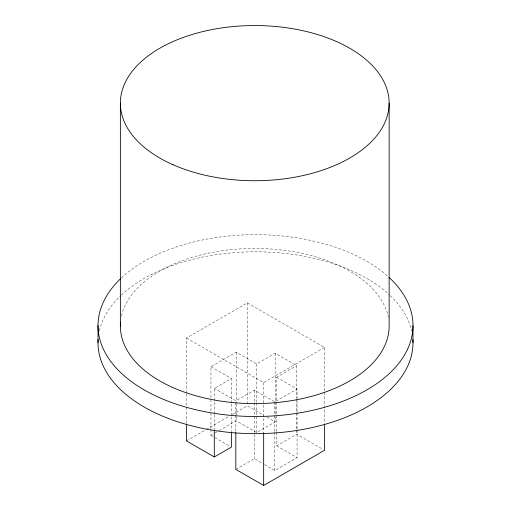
<?xml version="1.0" encoding="UTF-8"?>
<svg xmlns="http://www.w3.org/2000/svg" width="511" height="511" viewBox="0 0 511 511"><rect width="100%" height="100%" fill="white"/><g stroke="black" fill="none" stroke-linecap="round" stroke-linejoin="round"><path stroke-width="0.38" stroke-dasharray="2.56 1.92" d="M186.458 393.055L186.458 338.027L247.33 302.882L324.542 347.429L324.542 391.292M210.954 428.946L210.954 366.745L236.197 352.175L256.611 363.96L275.174 353.242L296.706 365.672L296.706 398.369M214.294 413.91L214.294 388.392L231.374 378.536L231.374 403.256M186.458 338.027L263.67 382.579L324.542 347.429M297.076 412.16L297.076 389.037L274.803 401.895L254.389 390.104L235.827 400.822L214.294 388.392M276.655 431.476L276.655 377.246L296.706 365.672M186.458 440.897L205.607 429.84M206.291 429.444L228.864 416.414M232.288 414.44L247.33 405.753L263.631 415.162M210.954 429.745L210.954 435.327L214.365 433.36M215.048 432.964L218.459 430.997M219.142 430.601L236.197 420.751L256.611 432.542L275.174 421.824L275.174 417.04M235.827 469.405L254.389 458.686L263.912 464.186M276.655 432.274L276.655 445.828L296.706 434.254L323.188 449.52M264.596 464.582L274.803 470.471L297.076 457.613L297.076 429.706M276.655 377.246L297.076 389.037M210.954 366.745L231.374 378.536M267.023 417.123L275.174 421.824M276.655 445.828L297.076 457.613M210.954 435.327L230.014 446.327M324.542 392.09L324.542 423.191M297.076 412.958L297.076 428.908M296.706 399.168L296.706 411.923M296.706 412.722L296.706 429.47M296.706 430.268L296.706 434.254M275.174 353.242L275.174 416.241M274.803 401.895L274.803 414.651M274.803 415.449L274.803 431.399M274.803 432.197L274.803 470.471M263.67 382.579L263.67 432.817M256.611 363.96L256.611 402.24M256.611 403.032L256.611 432.542M254.389 390.104L254.389 402.068M254.389 402.866L254.389 415.622M254.389 416.42L254.389 458.686M247.33 302.882L247.33 405.753M236.197 352.175L236.197 403.211M236.197 404.009L236.197 415.967M236.197 416.765L236.197 420.751M235.827 402.419L235.827 414.376M235.827 415.175L235.827 431.923M231.374 404.054L231.374 416.011M231.374 416.81L231.374 431.163M214.294 414.708L214.294 429.061M186.458 393.847L186.458 423.357M99.358 330.86A157.49 90.926 0 0 1 120.768 295.652M121.331 295.115A157.49 90.926 0 0 1 389.669 295.115M390.232 295.652A157.49 90.926 0 0 1 411.642 330.86M121.516 315.9A134.387 77.589 0 0 1 256.107 248.442A134.387 77.589 0 0 1 388.322 317.446M121.331 277.971A157.49 90.926 0 0 1 388.52 276.911"/><path stroke-width="0.77" d="M186.458 424.156L186.458 440.897L214.294 456.975L231.374 447.112L231.374 431.961M235.827 432.721L235.827 469.405L263.67 485.45L324.542 450.306L324.542 423.989M412.99 325.584L412.99 342.728M389.146 103.139L389.146 326.024A134.387 77.589 0 0 1 251.374 403.588A134.387 77.589 0 0 1 120.539 322.122M263.67 432.817L263.67 485.45M214.294 429.86L214.294 456.975M120.366 103.139L120.366 326.024M98.01 325.584L98.01 342.728M389.101 277.441A157.49 90.926 0 0 1 358.658 394.288A157.49 90.926 0 0 1 153.996 395.105A157.49 90.926 0 0 1 120.768 278.508M412.894 339.56A157.49 90.926 0 0 1 255.5 433.654A157.49 90.926 0 0 1 98.106 339.56M172.948 164.695A134.387 77.589 0 0 0 387.996 113.27A134.387 77.589 0 0 0 203.327 31.458A134.387 77.589 0 0 0 172.948 164.695"/></g></svg>
